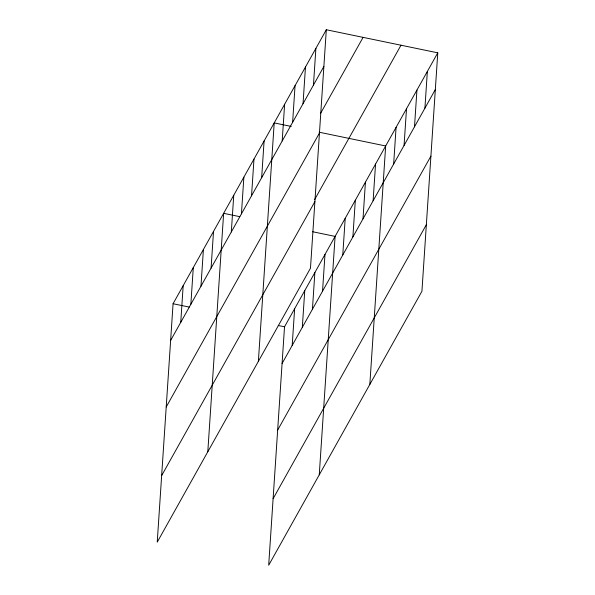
<?xml version="1.0" encoding="UTF-8"?>
<svg xmlns="http://www.w3.org/2000/svg" width="595" height="595" viewBox="0 0 595 595"><rect width="100%" height="100%" fill="white"/><g stroke="black" fill="none" stroke-linecap="round" stroke-linejoin="round"><path stroke-width="0.89" d="M326.313 29.75L173.071 303.733L157.229 542.171L310.478 268.196L326.313 29.75L437.771 52.829L421.929 291.267L268.687 565.25L284.522 326.804L437.771 52.829M180.746 322.356L183.178 285.645M190.854 304.276L193.293 267.564M200.969 286.195L203.408 249.483M211.084 268.107L213.523 231.395M207.804 451.761L223.638 213.315L239.785 216.662M231.314 231.946L233.753 195.234M241.429 213.865L243.868 177.154M251.544 195.777L253.983 159.066M261.659 177.697L264.098 140.985M258.371 361.351L274.213 122.905L291.252 126.43M282.194 140.985L284.633 104.274M292.614 122.354L295.053 85.643M303.034 103.723L305.473 67.012M292.197 345.435L294.637 308.723M313.453 85.092L315.893 48.381M302.312 327.354L304.752 290.643M312.427 309.266L314.867 272.555M322.542 291.186L324.982 254.474M319.255 474.84L335.097 236.393L312.665 231.745M342.772 255.017L345.212 218.305M352.887 236.936L355.327 200.225M363.002 218.856L365.434 182.144M373.117 200.775L375.549 164.064M369.83 384.422L385.664 145.976L319.113 132.202M393.652 164.056L396.084 127.345M404.072 145.425L406.511 108.714M414.492 126.802L416.931 90.09M424.912 108.171L427.351 71.46M170.631 340.444L323.873 66.462M320.504 113.504L363.091 37.366M166.206 407.01L319.455 133.035M314.584 199.689L400.993 45.213M161.654 475.606L314.896 201.623M282.082 363.515L435.332 89.54M277.664 430.088L430.914 156.106M273.105 498.677L426.355 224.702M173.071 303.733L189.217 307.072M278.244 325.502L284.522 326.804"/></g></svg>
